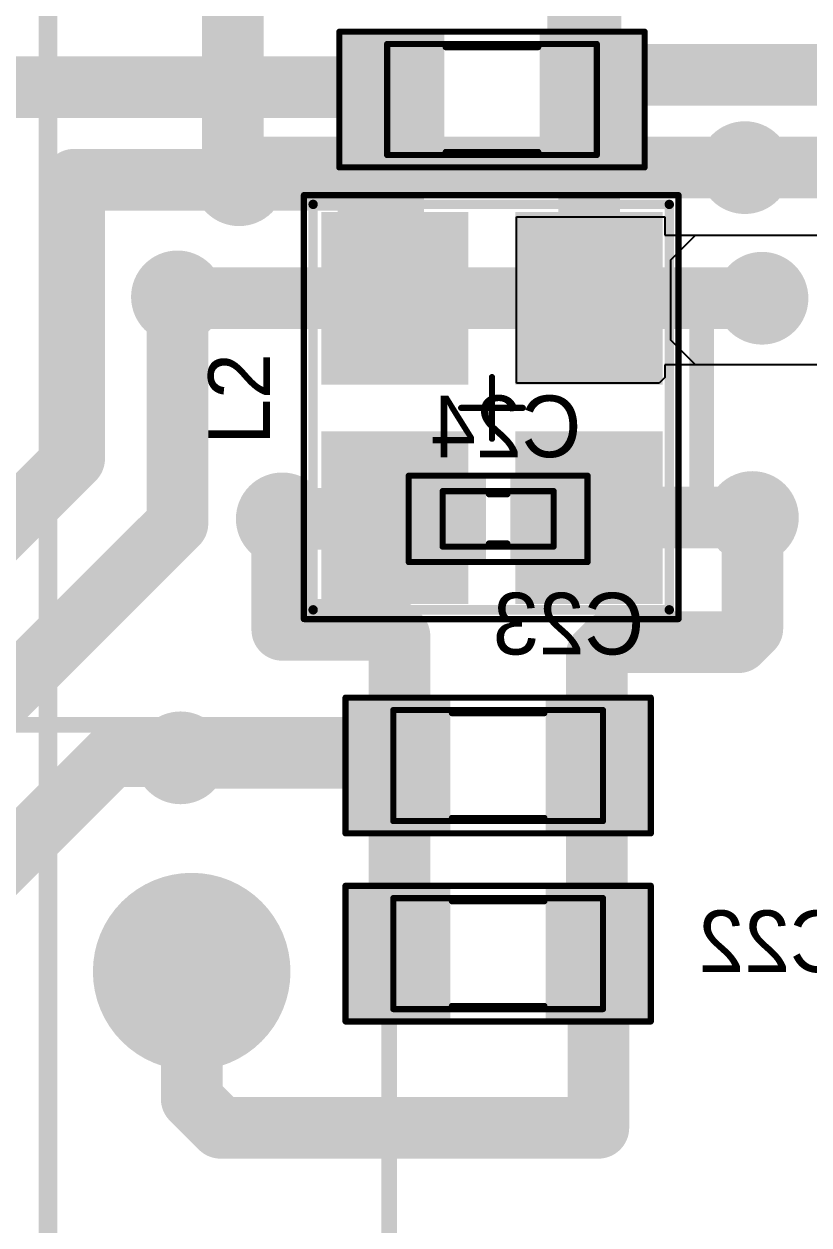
# Model space of a CAD drawing. Header units: millimetres. Extents: x 29 to 180, y 30 to 200.
# Drawn here: x 91.11 to 103.84, y 89.25 to 108.72 of the extents above; entities that cross this region are included whole.
import ezdxf

# ---------------------------------------------------------------- set-up
doc = ezdxf.new("R2010")
doc.units = ezdxf.units.MM
for name, color, linetype in [('BottomLayer', 5, 'Continuous'), ('BottomOverlay', 54, 'Continuous'), ('BottomPaste', 16, 'Continuous'), ('BottomSolder', 6, 'Continuous'), ('Mechanical13', 56, 'Continuous'), ('Mechanical15', 56, 'Continuous'), ('MultiLayer', 9, 'Continuous'), ('PadHoleLayer', 156, 'Continuous'), ('TopLayer', 1, 'Continuous'), ('TopOverlay', 2, 'Continuous'), ('TopPaste', 8, 'Continuous'), ('TopSolder', 216, 'Continuous'), ('ViaHoleLayer', 16, 'Continuous')]:
    doc.layers.add(name, color=color, linetype=linetype)

# ---------------------------------------------------------------- blocks, each defined once
blk = doc.blocks.new('IRM_20_12_147')
at = {"layer": 'BottomLayer', "const_width": 1.5}
blk.add_lwpolyline([(44.25, 0, 1), (45.75, 0, 1)], format="xyb", close=True, dxfattribs=at)
at = {"layer": 'BottomSolder', "const_width": 1.602}
blk.add_lwpolyline([(44.199, 0, 1), (45.801, 0, 1)], format="xyb", close=True, dxfattribs=at)
at = {"layer": 'MultiLayer', "const_width": 1.5}
blk.add_lwpolyline([(44.25, 0, 1), (45.75, 0, 1)], format="xyb", close=True, dxfattribs=at)
at = {"layer": 'PadHoleLayer', "const_width": 0.75}
blk.add_lwpolyline([(44.625, 0, 1), (45.375, 0, 1)], format="xyb", close=True, dxfattribs=at)
at = {"layer": 'TopLayer', "const_width": 1.5}
blk.add_lwpolyline([(44.25, 0, 1), (45.75, 0, 1)], format="xyb", close=True, dxfattribs=at)
at = {"layer": 'TopOverlay', "const_width": 0.254}
for points in [[(49, 24), (49, -3.2)], [(-3.4, -3.2), (49, -3.2)]]:
    blk.add_lwpolyline(points, dxfattribs=at)
at = {"layer": 'TopOverlay', "const_width": 0.127}
blk.add_lwpolyline([(48.937, -3.2, 1), (49.064, -3.2, 1)], format="xyb", close=True, dxfattribs=at)
blk.add_lwpolyline([(48.937, -3.2, 1), (49.064, -3.2, 1)], format="xyb", close=True, dxfattribs=at)
at = {"layer": 'TopSolder', "const_width": 1.602}
blk.add_lwpolyline([(44.199, 0, 1), (45.801, 0, 1)], format="xyb", close=True, dxfattribs=at)
blk = doc.blocks.new('SMD_C_1206_B_224')
at = {"layer": 'BottomLayer'}
for points in [[(-2.325, 0.95), (-2.325, -0.95), (-0.875, 0.95), (-0.875, -0.95)], [(0.875, 0.95), (0.875, -0.95), (2.325, 0.95), (2.325, -0.95)]]:
    blk.add_solid(points, dxfattribs=at)
at = {"layer": 'BottomOverlay', "const_width": 0.1}
for points in [[(-2.475, 1.1), (-2.475, -1.1)], [(2.475, 1.1), (-2.475, 1.1)], [(2.475, 1.1), (2.475, -1.1)], [(0.75, 0.85), (-0.75, 0.85)], [(0.75, -0.85), (-0.75, -0.85)], [(2.475, -1.1), (-2.475, -1.1)]]:
    blk.add_lwpolyline(points, dxfattribs=at)
at = {"layer": 'BottomOverlay', "const_width": 0.05}
for points in [[(-2.5, 1.1, 1), (-2.45, 1.1, 1)], [(-2.5, 1.1, 1), (-2.45, 1.1, 1)], [(2.45, 1.1, 1), (2.5, 1.1, 1)], [(2.45, 1.1, 1), (2.5, 1.1, 1)], [(-0.775, 0.85, 1), (-0.725, 0.85, 1)], [(0.725, 0.85, 1), (0.775, 0.85, 1)], [(-0.775, -0.85, 1), (-0.725, -0.85, 1)], [(0.725, -0.85, 1), (0.775, -0.85, 1)], [(-2.5, -1.1, 1), (-2.45, -1.1, 1)], [(-2.5, -1.1, 1), (-2.45, -1.1, 1)], [(2.45, -1.1, 1), (2.5, -1.1, 1)], [(2.45, -1.1, 1), (2.5, -1.1, 1)]]:
    blk.add_lwpolyline(points, format="xyb", close=True, dxfattribs=at)
at = {"layer": 'BottomPaste'}
for points in [[(-2.325, 0.95), (-2.325, -0.95), (-0.875, 0.95), (-0.875, -0.95)], [(0.875, 0.95), (0.875, -0.95), (2.325, 0.95), (2.325, -0.95)]]:
    blk.add_solid(points, dxfattribs=at)
at = {"layer": 'BottomSolder'}
for points in [[(-2.427, 1.052), (-2.427, -1.052), (-0.773, 1.052), (-0.773, -1.052)], [(0.773, 1.052), (0.773, -1.052), (2.427, 1.052), (2.427, -1.052)]]:
    blk.add_solid(points, dxfattribs=at)
at = {"layer": 'Mechanical13', "const_width": 0.1}
for points in [[(-1.7, 0.9), (-1.7, -0.9)], [(1.7, 0.9), (-1.7, 0.9)], [(1.7, 0.9), (1.7, -0.9)], [(1.7, -0.9), (-1.7, -0.9)]]:
    blk.add_lwpolyline(points, dxfattribs=at)
at = {"layer": 'Mechanical13', "const_width": 0.05}
for points in [[(-1.725, 0.9, 1), (-1.675, 0.9, 1)], [(-1.725, 0.9, 1), (-1.675, 0.9, 1)], [(1.675, 0.9, 1), (1.725, 0.9, 1)], [(1.675, 0.9, 1), (1.725, 0.9, 1)], [(-1.725, -0.9, 1), (-1.675, -0.9, 1)], [(-1.725, -0.9, 1), (-1.675, -0.9, 1)], [(1.675, -0.9, 1), (1.725, -0.9, 1)], [(1.675, -0.9, 1), (1.725, -0.9, 1)]]:
    blk.add_lwpolyline(points, format="xyb", close=True, dxfattribs=at)
at = {"layer": 'Mechanical15', "const_width": 0.05}
for points in [[(-2.5, 1.1), (-2.5, -1.1)], [(2.475, 1.1), (-2.5, 1.1)], [(2.475, 1.1), (2.475, -1.1)], [(2.475, -1.1), (-2.5, -1.1)]]:
    blk.add_lwpolyline(points, dxfattribs=at)
at = {"layer": 'Mechanical15', "const_width": 0.025}
for points in [[(-2.512, 1.1, 1), (-2.488, 1.1, 1)], [(-2.512, 1.1, 1), (-2.488, 1.1, 1)], [(2.462, 1.1, 1), (2.487, 1.1, 1)], [(2.462, 1.1, 1), (2.487, 1.1, 1)], [(-2.512, -1.1, 1), (-2.488, -1.1, 1)], [(-2.512, -1.1, 1), (-2.488, -1.1, 1)], [(2.462, -1.1, 1), (2.487, -1.1, 1)], [(2.462, -1.1, 1), (2.487, -1.1, 1)]]:
    blk.add_lwpolyline(points, format="xyb", close=True, dxfattribs=at)
blk = doc.blocks.new('SMD_C_1206_B_225')
at = {"layer": 'BottomLayer'}
for points in [[(-2.325, 0.95), (-2.325, -0.95), (-0.875, 0.95), (-0.875, -0.95)], [(0.875, 0.95), (0.875, -0.95), (2.325, 0.95), (2.325, -0.95)]]:
    blk.add_solid(points, dxfattribs=at)
at = {"layer": 'BottomOverlay', "const_width": 0.1}
for points in [[(-2.475, 1.1), (-2.475, -1.1)], [(2.475, 1.1), (-2.475, 1.1)], [(2.475, 1.1), (2.475, -1.1)], [(0.75, 0.85), (-0.75, 0.85)], [(0.75, -0.85), (-0.75, -0.85)], [(2.475, -1.1), (-2.475, -1.1)]]:
    blk.add_lwpolyline(points, dxfattribs=at)
at = {"layer": 'BottomOverlay', "const_width": 0.05}
for points in [[(-2.5, 1.1, 1), (-2.45, 1.1, 1)], [(-2.5, 1.1, 1), (-2.45, 1.1, 1)], [(2.45, 1.1, 1), (2.5, 1.1, 1)], [(2.45, 1.1, 1), (2.5, 1.1, 1)], [(-0.775, 0.85, 1), (-0.725, 0.85, 1)], [(0.725, 0.85, 1), (0.775, 0.85, 1)], [(-0.775, -0.85, 1), (-0.725, -0.85, 1)], [(0.725, -0.85, 1), (0.775, -0.85, 1)], [(-2.5, -1.1, 1), (-2.45, -1.1, 1)], [(-2.5, -1.1, 1), (-2.45, -1.1, 1)], [(2.45, -1.1, 1), (2.5, -1.1, 1)], [(2.45, -1.1, 1), (2.5, -1.1, 1)]]:
    blk.add_lwpolyline(points, format="xyb", close=True, dxfattribs=at)
at = {"layer": 'BottomPaste'}
for points in [[(-2.325, 0.95), (-2.325, -0.95), (-0.875, 0.95), (-0.875, -0.95)], [(0.875, 0.95), (0.875, -0.95), (2.325, 0.95), (2.325, -0.95)]]:
    blk.add_solid(points, dxfattribs=at)
at = {"layer": 'BottomSolder'}
for points in [[(-2.427, 1.052), (-2.427, -1.052), (-0.773, 1.052), (-0.773, -1.052)], [(0.773, 1.052), (0.773, -1.052), (2.427, 1.052), (2.427, -1.052)]]:
    blk.add_solid(points, dxfattribs=at)
at = {"layer": 'Mechanical13', "const_width": 0.1}
for points in [[(-1.7, 0.9), (-1.7, -0.9)], [(1.7, 0.9), (-1.7, 0.9)], [(1.7, 0.9), (1.7, -0.9)], [(1.7, -0.9), (-1.7, -0.9)]]:
    blk.add_lwpolyline(points, dxfattribs=at)
at = {"layer": 'Mechanical13', "const_width": 0.05}
for points in [[(-1.725, 0.9, 1), (-1.675, 0.9, 1)], [(-1.725, 0.9, 1), (-1.675, 0.9, 1)], [(1.675, 0.9, 1), (1.725, 0.9, 1)], [(1.675, 0.9, 1), (1.725, 0.9, 1)], [(-1.725, -0.9, 1), (-1.675, -0.9, 1)], [(-1.725, -0.9, 1), (-1.675, -0.9, 1)], [(1.675, -0.9, 1), (1.725, -0.9, 1)], [(1.675, -0.9, 1), (1.725, -0.9, 1)]]:
    blk.add_lwpolyline(points, format="xyb", close=True, dxfattribs=at)
at = {"layer": 'Mechanical15', "const_width": 0.05}
for points in [[(-2.5, 1.1), (-2.5, -1.1)], [(2.475, 1.1), (-2.5, 1.1)], [(2.475, 1.1), (2.475, -1.1)], [(2.475, -1.1), (-2.5, -1.1)]]:
    blk.add_lwpolyline(points, dxfattribs=at)
at = {"layer": 'Mechanical15', "const_width": 0.025}
for points in [[(-2.512, 1.1, 1), (-2.488, 1.1, 1)], [(-2.512, 1.1, 1), (-2.488, 1.1, 1)], [(2.462, 1.1, 1), (2.487, 1.1, 1)], [(2.462, 1.1, 1), (2.487, 1.1, 1)], [(-2.512, -1.1, 1), (-2.488, -1.1, 1)], [(-2.512, -1.1, 1), (-2.488, -1.1, 1)], [(2.462, -1.1, 1), (2.487, -1.1, 1)], [(2.462, -1.1, 1), (2.487, -1.1, 1)]]:
    blk.add_lwpolyline(points, format="xyb", close=True, dxfattribs=at)
blk = doc.blocks.new('SMD_C_0603_B_226')
at = {"layer": 'BottomLayer'}
for points in [[(-1.3, 0.55), (-1.3, -0.55), (-0.3, 0.55), (-0.3, -0.55)], [(0.3, 0.55), (0.3, -0.55), (1.3, 0.55), (1.3, -0.55)]]:
    blk.add_solid(points, dxfattribs=at)
at = {"layer": 'BottomOverlay', "const_width": 0.1}
for points in [[(-1.45, 0.7), (-1.45, -0.7)], [(1.45, 0.7), (-1.45, 0.7)], [(1.45, 0.7), (1.45, -0.7)], [(0.15, 0.4), (-0.15, 0.4)], [(0.15, -0.4), (-0.15, -0.4)], [(1.45, -0.7), (-1.45, -0.7)]]:
    blk.add_lwpolyline(points, dxfattribs=at)
at = {"layer": 'BottomOverlay', "const_width": 0.05}
for points in [[(-1.475, 0.7, 1), (-1.425, 0.7, 1)], [(-1.475, 0.7, 1), (-1.425, 0.7, 1)], [(1.425, 0.7, 1), (1.475, 0.7, 1)], [(1.425, 0.7, 1), (1.475, 0.7, 1)], [(-0.175, 0.4, 1), (-0.125, 0.4, 1)], [(0.125, 0.4, 1), (0.175, 0.4, 1)], [(-0.175, -0.4, 1), (-0.125, -0.4, 1)], [(0.125, -0.4, 1), (0.175, -0.4, 1)], [(-1.475, -0.7, 1), (-1.425, -0.7, 1)], [(-1.475, -0.7, 1), (-1.425, -0.7, 1)], [(1.425, -0.7, 1), (1.475, -0.7, 1)], [(1.425, -0.7, 1), (1.475, -0.7, 1)]]:
    blk.add_lwpolyline(points, format="xyb", close=True, dxfattribs=at)
at = {"layer": 'BottomPaste'}
for points in [[(-1.3, 0.55), (-1.3, -0.55), (-0.3, 0.55), (-0.3, -0.55)], [(0.3, 0.55), (0.3, -0.55), (1.3, 0.55), (1.3, -0.55)]]:
    blk.add_solid(points, dxfattribs=at)
at = {"layer": 'BottomSolder'}
for points in [[(-1.402, 0.652), (-1.402, -0.652), (-0.198, 0.652), (-0.198, -0.652)], [(0.198, 0.652), (0.198, -0.652), (1.402, 0.652), (1.402, -0.652)]]:
    blk.add_solid(points, dxfattribs=at)
at = {"layer": 'Mechanical13', "const_width": 0.1}
for points in [[(-0.9, 0.45), (-0.9, -0.45)], [(0.9, 0.45), (-0.9, 0.45)], [(0.9, 0.45), (0.9, -0.45)], [(0.9, -0.45), (-0.9, -0.45)]]:
    blk.add_lwpolyline(points, dxfattribs=at)
at = {"layer": 'Mechanical13', "const_width": 0.05}
for points in [[(-0.925, 0.45, 1), (-0.875, 0.45, 1)], [(-0.925, 0.45, 1), (-0.875, 0.45, 1)], [(0.875, 0.45, 1), (0.925, 0.45, 1)], [(0.875, 0.45, 1), (0.925, 0.45, 1)], [(-0.925, -0.45, 1), (-0.875, -0.45, 1)], [(-0.925, -0.45, 1), (-0.875, -0.45, 1)], [(0.875, -0.45, 1), (0.925, -0.45, 1)], [(0.875, -0.45, 1), (0.925, -0.45, 1)]]:
    blk.add_lwpolyline(points, format="xyb", close=True, dxfattribs=at)
at = {"layer": 'Mechanical15', "const_width": 0.05}
for points in [[(-1.475, 0.7), (-1.475, -0.7)], [(1.45, 0.7), (-1.475, 0.7)], [(1.45, 0.7), (1.45, -0.7)], [(1.45, -0.7), (-1.475, -0.7)]]:
    blk.add_lwpolyline(points, dxfattribs=at)
at = {"layer": 'Mechanical15', "const_width": 0.025}
for points in [[(-1.488, 0.7, 1), (-1.463, 0.7, 1)], [(-1.488, 0.7, 1), (-1.463, 0.7, 1)], [(1.438, 0.7, 1), (1.462, 0.7, 1)], [(1.438, 0.7, 1), (1.462, 0.7, 1)], [(-1.488, -0.7, 1), (-1.463, -0.7, 1)], [(-1.488, -0.7, 1), (-1.463, -0.7, 1)], [(1.438, -0.7, 1), (1.462, -0.7, 1)], [(1.438, -0.7, 1), (1.462, -0.7, 1)]]:
    blk.add_lwpolyline(points, format="xyb", close=True, dxfattribs=at)
blk = doc.blocks.new('SMD_C_1206_229')
at = {"layer": 'Mechanical13', "const_width": 0.1}
for points in [[(-1.7, 0.9), (-1.7, -0.9)], [(1.7, 0.9), (-1.7, 0.9)], [(1.7, 0.9), (1.7, -0.9)], [(1.7, -0.9), (-1.7, -0.9)]]:
    blk.add_lwpolyline(points, dxfattribs=at)
at = {"layer": 'Mechanical13', "const_width": 0.05}
for points in [[(-1.725, 0.9, 1), (-1.675, 0.9, 1)], [(-1.725, 0.9, 1), (-1.675, 0.9, 1)], [(1.675, 0.9, 1), (1.725, 0.9, 1)], [(1.675, 0.9, 1), (1.725, 0.9, 1)], [(-1.725, -0.9, 1), (-1.675, -0.9, 1)], [(-1.725, -0.9, 1), (-1.675, -0.9, 1)], [(1.675, -0.9, 1), (1.725, -0.9, 1)], [(1.675, -0.9, 1), (1.725, -0.9, 1)]]:
    blk.add_lwpolyline(points, format="xyb", close=True, dxfattribs=at)
at = {"layer": 'Mechanical15', "const_width": 0.05}
for points in [[(-2.5, 1.1), (-2.5, -1.1)], [(2.475, 1.1), (-2.5, 1.1)], [(2.475, 1.1), (2.475, -1.1)], [(2.475, -1.1), (-2.5, -1.1)]]:
    blk.add_lwpolyline(points, dxfattribs=at)
at = {"layer": 'Mechanical15', "const_width": 0.025}
for points in [[(-2.512, 1.1, 1), (-2.488, 1.1, 1)], [(-2.512, 1.1, 1), (-2.488, 1.1, 1)], [(2.462, 1.1, 1), (2.487, 1.1, 1)], [(2.462, 1.1, 1), (2.487, 1.1, 1)], [(-2.512, -1.1, 1), (-2.488, -1.1, 1)], [(-2.512, -1.1, 1), (-2.488, -1.1, 1)], [(2.462, -1.1, 1), (2.487, -1.1, 1)], [(2.462, -1.1, 1), (2.487, -1.1, 1)]]:
    blk.add_lwpolyline(points, format="xyb", close=True, dxfattribs=at)
at = {"layer": 'TopLayer'}
for points in [[(-0.875, -0.95), (-0.875, 0.95), (-2.325, -0.95), (-2.325, 0.95)], [(2.325, -0.95), (2.325, 0.95), (0.875, -0.95), (0.875, 0.95)]]:
    blk.add_solid(points, dxfattribs=at)
at = {"layer": 'TopOverlay', "const_width": 0.1}
for points in [[(-2.475, 1.1), (-2.475, -1.1)], [(2.475, 1.1), (-2.475, 1.1)], [(2.475, 1.1), (2.475, -1.1)], [(0.75, 0.85), (-0.75, 0.85)], [(0.75, -0.85), (-0.75, -0.85)], [(2.475, -1.1), (-2.475, -1.1)]]:
    blk.add_lwpolyline(points, dxfattribs=at)
at = {"layer": 'TopOverlay', "const_width": 0.05}
for points in [[(-2.5, 1.1, 1), (-2.45, 1.1, 1)], [(-2.5, 1.1, 1), (-2.45, 1.1, 1)], [(2.45, 1.1, 1), (2.5, 1.1, 1)], [(2.45, 1.1, 1), (2.5, 1.1, 1)], [(-0.775, 0.85, 1), (-0.725, 0.85, 1)], [(0.725, 0.85, 1), (0.775, 0.85, 1)], [(-0.775, -0.85, 1), (-0.725, -0.85, 1)], [(0.725, -0.85, 1), (0.775, -0.85, 1)], [(-2.5, -1.1, 1), (-2.45, -1.1, 1)], [(-2.5, -1.1, 1), (-2.45, -1.1, 1)], [(2.45, -1.1, 1), (2.5, -1.1, 1)], [(2.45, -1.1, 1), (2.5, -1.1, 1)]]:
    blk.add_lwpolyline(points, format="xyb", close=True, dxfattribs=at)
at = {"layer": 'TopPaste'}
for points in [[(-0.875, -0.95), (-0.875, 0.95), (-2.325, -0.95), (-2.325, 0.95)], [(2.325, -0.95), (2.325, 0.95), (0.875, -0.95), (0.875, 0.95)]]:
    blk.add_solid(points, dxfattribs=at)
at = {"layer": 'TopSolder'}
for points in [[(-0.773, -1.052), (-0.773, 1.052), (-2.427, -1.052), (-2.427, 1.052)], [(2.427, -1.052), (2.427, 1.052), (0.773, -1.052), (0.773, 1.052)]]:
    blk.add_solid(points, dxfattribs=at)
blk = doc.blocks.new('DLW5BS_AH__407')
at = {"layer": 'Mechanical15', "const_width": 0.1}
for points in [[(-3.425, 3.05), (3.45, 3.05)], [(-3.425, 3.05), (-3.425, -3.025)], [(3.45, 3.05), (3.45, -3.025)], [(0, 0.5), (0, -0.5)], [(-0.5, 0), (0.5, 0)], [(-3.425, -3.025), (3.45, -3.025)]]:
    blk.add_lwpolyline(points, dxfattribs=at)
at = {"layer": 'Mechanical15', "const_width": 0.05}
for points in [[(-3.45, 3.05, 1), (-3.4, 3.05, 1)], [(-3.45, 3.05, 1), (-3.4, 3.05, 1)], [(3.425, 3.05, 1), (3.475, 3.05, 1)], [(3.425, 3.05, 1), (3.475, 3.05, 1)], [(-0.025, 0.5, 1), (0.025, 0.5, 1)], [(-0.525, 0, 1), (-0.475, 0, 1)], [(0.475, 0, 1), (0.525, 0, 1)], [(-0.025, -0.5, 1), (0.025, -0.5, 1)], [(-3.45, -3.025, 1), (-3.4, -3.025, 1)], [(-3.45, -3.025, 1), (-3.4, -3.025, 1)], [(3.425, -3.025, 1), (3.475, -3.025, 1)], [(3.425, -3.025, 1), (3.475, -3.025, 1)]]:
    blk.add_lwpolyline(points, format="xyb", close=True, dxfattribs=at)
at = {"layer": 'TopLayer'}
for points in [[(-3.076, 0.483), (-0.48, 0.483), (-3.076, 2.667), (-0.48, 2.667)], [(0.48, 0.483), (3.076, 0.483), (0.48, 2.667), (3.076, 2.667)], [(-3.076, -2.667), (-0.48, -2.667), (-3.076, -0.483), (-0.48, -0.483)], [(0.48, -2.667), (3.076, -2.667), (0.48, -0.483), (3.076, -0.483)]]:
    blk.add_solid(points, dxfattribs=at)
at = {"layer": 'TopOverlay'}
for points, const_width in [([(-3.275, 2.9), (-3.275, -2.875)], 0.152), ([(-3.275, 2.9), (3.3, 2.9)], 0.152), ([(3.3, 2.9), (3.3, -2.875)], 0.152), ([(-3.275, -2.875), (3.3, -2.875)], 0.152), ([(-2, -3.4), (2, -3.4)], 0.4)]:
    blk.add_lwpolyline(points, dxfattribs=dict(at, const_width=const_width))
for points, const_width in [([(-3.313, 2.9, 1), (-3.237, 2.9, 1)], 0.0762), ([(-3.313, 2.9, 1), (-3.237, 2.9, 1)], 0.0762), ([(3.262, 2.9, 1), (3.338, 2.9, 1)], 0.0762), ([(3.262, 2.9, 1), (3.338, 2.9, 1)], 0.0762), ([(-3.313, -2.875, 1), (-3.237, -2.875, 1)], 0.0762), ([(-3.313, -2.875, 1), (-3.237, -2.875, 1)], 0.0762), ([(3.262, -2.875, 1), (3.338, -2.875, 1)], 0.0762), ([(3.262, -2.875, 1), (3.338, -2.875, 1)], 0.0762), ([(-2.1, -3.4, 1), (-1.9, -3.4, 1)], 0.2), ([(1.9, -3.4, 1), (2.1, -3.4, 1)], 0.2)]:
    blk.add_lwpolyline(points, format="xyb", close=True, dxfattribs=dict(at, const_width=const_width))
at = {"layer": 'TopPaste'}
for points in [[(-3.076, 0.483), (-0.48, 0.483), (-3.076, 2.667), (-0.48, 2.667)], [(0.48, 0.483), (3.076, 0.483), (0.48, 2.667), (3.076, 2.667)], [(-3.076, -2.667), (-0.48, -2.667), (-3.076, -0.483), (-0.48, -0.483)], [(0.48, -2.667), (3.076, -2.667), (0.48, -0.483), (3.076, -0.483)]]:
    blk.add_solid(points, dxfattribs=at)
at = {"layer": 'TopSolder'}
for points in [[(-3.178, 0.381), (-0.378, 0.381), (-3.178, 2.769), (-0.378, 2.769)], [(0.378, 0.381), (3.178, 0.381), (0.378, 2.769), (3.178, 2.769)], [(-3.178, -2.769), (-0.378, -2.769), (-3.178, -0.381), (-0.378, -0.381)], [(0.378, -2.769), (3.178, -2.769), (0.378, -0.381), (3.178, -0.381)]]:
    blk.add_solid(points, dxfattribs=at)

msp = doc.modelspace()

# ---------------------------------------------------------------- linework, layer by layer
at = {"layer": 'BottomLayer'}
for p, q in [((101.6, 104.9), (102, 105.3)), ((102, 105.3), (104.1, 105.3)), ((101.6, 103.6), (101.6, 104.9)), ((102, 103.2), (101.6, 103.6)), ((104.1, 103.2), (102, 103.2))]:
    msp.add_line(p, q, dxfattribs=at)
for points, const_width in [([(91.5, 80), (91.5, 117.8)], 0.3), ([(94.5, 106.3), (94.5, 110.8)], 1), ([(94.5, 106.3), (94.6, 106.2)], 1), ([(94.7, 106.4), (97.2, 106.4)], 1), ([(97.2, 106.4), (97.204, 106.396)], 1), ([(97.204, 106.396), (102.8, 106.396)], 1), ([(93.6, 104.3), (93.622, 104.278)], 1), ([(93.622, 104.278), (103.078, 104.278)], 1), ([(95.3, 98.9), (95.3, 100.7)], 1), ([(95.3, 100.7), (97.9, 100.7)], 1), ([(97.9, 100.7), (98, 100.6)], 1), ([(99.878, 100.722), (102.922, 100.722)], 1), ([(102.922, 98.922), (102.922, 100.722)], 1), ([(95.3, 98.9), (97.1, 98.9)], 1), ([(97.1, 98.9), (97.2, 98.8)], 1), ([(102.7, 98.7), (102.922, 98.922)], 1), ([(97.2, 96.7), (97.2, 98.8)], 1), ([(100.4, 98.5), (100.6, 98.7)], 1), ([(100.6, 98.7), (102.7, 98.7)], 1), ([(100.4, 96.7), (100.4, 98.5)], 1), ([(93.65, 96.825), (97.075, 96.825)], 1), ([(97.075, 96.825), (97.2, 96.7)], 1), ([(97.2, 93.65), (97.2, 96.7)], 1), ([(100.4, 93.65), (100.4, 96.7)], 1), ([(100.4, 93.65), (100.425, 93.625)], 1), ([(100.425, 90.825), (100.425, 93.625)], 1), ([(93.831, 91.294), (93.831, 93.358)], 1), ([(93.831, 91.294), (94.3, 90.825)], 1), ([(94.3, 90.825), (100.425, 90.825)], 1)]:
    msp.add_lwpolyline(points, dxfattribs=dict(at, const_width=const_width))
for points, const_width in [([(102.475, 106.396, 1), (103.125, 106.396, 1)], 0.65), ([(94.275, 106.2, 1), (94.925, 106.2, 1)], 0.65), ([(94.25, 106.3, 1), (94.75, 106.3, 1)], 0.5), ([(94.25, 106.3, 1), (94.75, 106.3, 1)], 0.5), ([(94.45, 106.4, 1), (94.95, 106.4, 1)], 0.5), ([(96.95, 106.4, 1), (97.45, 106.4, 1)], 0.5), ([(96.95, 106.4, 1), (97.45, 106.4, 1)], 0.5), ([(96.954, 106.396, 1), (97.454, 106.396, 1)], 0.5), ([(96.954, 106.396, 1), (97.454, 106.396, 1)], 0.5), ([(102.55, 106.396, 1), (103.05, 106.396, 1)], 0.5), ([(94.35, 106.2, 1), (94.85, 106.2, 1)], 0.5), ([(93.275, 104.3, 1), (93.925, 104.3, 1)], 0.65), ([(93.35, 104.3, 1), (93.85, 104.3, 1)], 0.5), ([(102.753, 104.278, 1), (103.403, 104.278, 1)], 0.65), ([(93.372, 104.278, 1), (93.872, 104.278, 1)], 0.5), ([(93.372, 104.278, 1), (93.872, 104.278, 1)], 0.5), ([(102.828, 104.278, 1), (103.328, 104.278, 1)], 0.5), ([(94.975, 100.7, 1), (95.625, 100.7, 1)], 0.65), ([(102.597, 100.722, 1), (103.247, 100.722, 1)], 0.65), ([(95.05, 100.7, 1), (95.55, 100.7, 1)], 0.5), ([(95.05, 100.7, 1), (95.55, 100.7, 1)], 0.5), ([(97.65, 100.7, 1), (98.15, 100.7, 1)], 0.5), ([(97.65, 100.7, 1), (98.15, 100.7, 1)], 0.5), ([(97.75, 100.6, 1), (98.25, 100.6, 1)], 0.5), ([(99.628, 100.722, 1), (100.128, 100.722, 1)], 0.5), ([(102.672, 100.722, 1), (103.172, 100.722, 1)], 0.5), ([(102.672, 100.722, 1), (103.172, 100.722, 1)], 0.5), ([(95.05, 98.9, 1), (95.55, 98.9, 1)], 0.5), ([(95.05, 98.9, 1), (95.55, 98.9, 1)], 0.5), ([(96.85, 98.9, 1), (97.35, 98.9, 1)], 0.5), ([(96.85, 98.9, 1), (97.35, 98.9, 1)], 0.5), ([(102.672, 98.922, 1), (103.172, 98.922, 1)], 0.5), ([(102.672, 98.922, 1), (103.172, 98.922, 1)], 0.5), ([(96.95, 98.8, 1), (97.45, 98.8, 1)], 0.5), ([(96.95, 98.8, 1), (97.45, 98.8, 1)], 0.5), ([(100.35, 98.7, 1), (100.85, 98.7, 1)], 0.5), ([(100.35, 98.7, 1), (100.85, 98.7, 1)], 0.5), ([(102.45, 98.7, 1), (102.95, 98.7, 1)], 0.5), ([(102.45, 98.7, 1), (102.95, 98.7, 1)], 0.5), ([(100.15, 98.5, 1), (100.65, 98.5, 1)], 0.5), ([(100.15, 98.5, 1), (100.65, 98.5, 1)], 0.5), ([(93.325, 96.825, 1), (93.975, 96.825, 1)], 0.65), ([(93.4, 96.825, 1), (93.9, 96.825, 1)], 0.5), ([(96.825, 96.825, 1), (97.325, 96.825, 1)], 0.5), ([(96.825, 96.825, 1), (97.325, 96.825, 1)], 0.5), ([(96.95, 96.7, 1), (97.45, 96.7, 1)], 0.5), ([(96.95, 96.7, 1), (97.45, 96.7, 1)], 0.5), ([(96.95, 96.7, 1), (97.45, 96.7, 1)], 0.5), ([(100.15, 96.7, 1), (100.65, 96.7, 1)], 0.5), ([(100.15, 96.7, 1), (100.65, 96.7, 1)], 0.5), ([(96.95, 93.65, 1), (97.45, 93.65, 1)], 0.5), ([(100.15, 93.65, 1), (100.65, 93.65, 1)], 0.5), ([(100.15, 93.65, 1), (100.65, 93.65, 1)], 0.5), ([(100.175, 93.625, 1), (100.675, 93.625, 1)], 0.5), ([(100.175, 93.625, 1), (100.675, 93.625, 1)], 0.5), ([(93.581, 93.358, 1), (94.081, 93.358, 1)], 0.5), ([(93.581, 91.294, 1), (94.081, 91.294, 1)], 0.5), ([(93.581, 91.294, 1), (94.081, 91.294, 1)], 0.5), ([(94.05, 90.825, 1), (94.55, 90.825, 1)], 0.5), ([(94.05, 90.825, 1), (94.55, 90.825, 1)], 0.5), ([(100.175, 90.825, 1), (100.675, 90.825, 1)], 0.5), ([(100.175, 90.825, 1), (100.675, 90.825, 1)], 0.5)]:
    msp.add_lwpolyline(points, format="xyb", close=True, dxfattribs=dict(at, const_width=const_width))
at = {"layer": 'BottomSolder', "const_width": 0.752}
for points in [[(102.424, 106.396, 1), (103.176, 106.396, 1)], [(94.224, 106.2, 1), (94.976, 106.2, 1)], [(93.224, 104.3, 1), (93.976, 104.3, 1)], [(102.702, 104.278, 1), (103.454, 104.278, 1)], [(102.546, 100.722, 1), (103.298, 100.722, 1)], [(94.924, 100.7, 1), (95.676, 100.7, 1)], [(93.274, 96.825, 1), (94.026, 96.825, 1)]]:
    msp.add_lwpolyline(points, format="xyb", close=True, dxfattribs=at)
at = {"layer": 'MultiLayer', "const_width": 0.65}
for points in [[(102.475, 106.396, 1), (103.125, 106.396, 1)], [(94.275, 106.2, 1), (94.925, 106.2, 1)], [(93.275, 104.3, 1), (93.925, 104.3, 1)], [(102.753, 104.278, 1), (103.403, 104.278, 1)], [(94.975, 100.7, 1), (95.625, 100.7, 1)], [(102.597, 100.722, 1), (103.247, 100.722, 1)], [(93.325, 96.825, 1), (93.975, 96.825, 1)]]:
    msp.add_lwpolyline(points, format="xyb", close=True, dxfattribs=at)
at = {"layer": 'TopLayer'}
for p, q in [((99.1, 102.9), (99.1, 105.6)), ((99.1, 105.6), (101.5, 105.6)), ((101.5, 105.6), (101.5, 105.3)), ((101.5, 105.3), (108.8, 105.3)), ((104.1, 103.2), (101.5, 103.2)), ((101.5, 103.2), (101.5, 102.99)), ((101.41, 102.9), (99.1, 102.9)), ((101.5, 102.99), (101.41, 102.9))]:
    msp.add_line(p, q, dxfattribs=at)
at = {"layer": 'TopLayer', "const_width": 1}
for points in [[(100.3, 107.5), (100.3, 110.4)], [(100.1, 107.65), (100.1, 109.3)], [(100.3, 107.5), (100.604, 107.804)], [(100.604, 107.804), (100.608, 107.8)], [(100.608, 107.8), (100.708, 107.9)], [(100.708, 107.9), (130, 107.9)], [(90.2, 107.7), (97.1, 107.7)], [(97.1, 107.5), (97.1, 107.7)], [(100.1, 107.65), (100.275, 107.475)], [(97.1, 104.6), (97.1, 107.5)], [(100.275, 107.475), (100.3, 107.5)], [(100.275, 104.278), (100.275, 107.475)], [(102.8, 106.396), (130.9, 106.396)], [(91.925, 101.675), (91.925, 106.2)], [(91.925, 106.2), (94.6, 106.2)], [(94.6, 106.2), (96.7, 106.2)], [(96.7, 105), (96.7, 106.2)], [(96.7, 105), (97.1, 104.6)], [(97.1, 104.303), (97.1, 104.6)], [(93.6, 100.625), (93.6, 104.3)], [(97.1, 104.303), (97.125, 104.278)], [(100.275, 104.278), (103.078, 104.278)], [(88.975, 98.725), (91.925, 101.675)], [(90.2, 97.225), (93.6, 100.625)], [(95.3, 100.7), (96.903, 100.7)], [(96.903, 100.7), (97.003, 100.6)], [(97.003, 100.6), (97.125, 100.722)], [(100.275, 100.722), (102.922, 100.722)], [(88.975, 93.3), (92.525, 96.85)], [(92.525, 96.85), (93.675, 96.85)], [(93.65, 96.825), (93.675, 96.85)]]:
    msp.add_lwpolyline(points, dxfattribs=at)
at = {"layer": 'TopLayer'}
for points, const_width in [([(100.354, 107.804, 1), (100.854, 107.804, 1)], 0.5), ([(100.354, 107.804, 1), (100.854, 107.804, 1)], 0.5), ([(100.358, 107.8, 1), (100.858, 107.8, 1)], 0.5), ([(100.358, 107.8, 1), (100.858, 107.8, 1)], 0.5), ([(100.458, 107.9, 1), (100.958, 107.9, 1)], 0.5), ([(100.458, 107.9, 1), (100.958, 107.9, 1)], 0.5), ([(96.85, 107.7, 1), (97.35, 107.7, 1)], 0.5), ([(96.85, 107.7, 1), (97.35, 107.7, 1)], 0.5), ([(99.85, 107.65, 1), (100.35, 107.65, 1)], 0.5), ([(99.85, 107.65, 1), (100.35, 107.65, 1)], 0.5), ([(96.85, 107.5, 1), (97.35, 107.5, 1)], 0.5), ([(96.85, 107.5, 1), (97.35, 107.5, 1)], 0.5), ([(100.025, 107.475, 1), (100.525, 107.475, 1)], 0.5), ([(100.025, 107.475, 1), (100.525, 107.475, 1)], 0.5), ([(100.025, 107.475, 1), (100.525, 107.475, 1)], 0.5), ([(100.05, 107.5, 1), (100.55, 107.5, 1)], 0.5), ([(100.05, 107.5, 1), (100.55, 107.5, 1)], 0.5), ([(100.05, 107.5, 1), (100.55, 107.5, 1)], 0.5), ([(102.475, 106.396, 1), (103.125, 106.396, 1)], 0.65), ([(94.275, 106.2, 1), (94.925, 106.2, 1)], 0.65), ([(102.55, 106.396, 1), (103.05, 106.396, 1)], 0.5), ([(91.675, 106.2, 1), (92.175, 106.2, 1)], 0.5), ([(91.675, 106.2, 1), (92.175, 106.2, 1)], 0.5), ([(94.35, 106.2, 1), (94.85, 106.2, 1)], 0.5), ([(94.35, 106.2, 1), (94.85, 106.2, 1)], 0.5), ([(96.45, 106.2, 1), (96.95, 106.2, 1)], 0.5), ([(96.45, 106.2, 1), (96.95, 106.2, 1)], 0.5), ([(96.45, 105, 1), (96.95, 105, 1)], 0.5), ([(96.45, 105, 1), (96.95, 105, 1)], 0.5), ([(96.85, 104.6, 1), (97.35, 104.6, 1)], 0.5), ([(96.85, 104.6, 1), (97.35, 104.6, 1)], 0.5), ([(96.85, 104.6, 1), (97.35, 104.6, 1)], 0.5), ([(93.275, 104.3, 1), (93.925, 104.3, 1)], 0.65), ([(93.35, 104.3, 1), (93.85, 104.3, 1)], 0.5), ([(96.85, 104.303, 1), (97.35, 104.303, 1)], 0.5), ([(96.85, 104.303, 1), (97.35, 104.303, 1)], 0.5), ([(102.753, 104.278, 1), (103.403, 104.278, 1)], 0.65), ([(96.875, 104.278, 1), (97.375, 104.278, 1)], 0.5), ([(100.025, 104.278, 1), (100.525, 104.278, 1)], 0.5), ([(100.025, 104.278, 1), (100.525, 104.278, 1)], 0.5), ([(102.828, 104.278, 1), (103.328, 104.278, 1)], 0.5), ([(91.675, 101.675, 1), (92.175, 101.675, 1)], 0.5), ([(91.675, 101.675, 1), (92.175, 101.675, 1)], 0.5), ([(94.975, 100.7, 1), (95.625, 100.7, 1)], 0.65), ([(102.597, 100.722, 1), (103.247, 100.722, 1)], 0.65), ([(93.35, 100.625, 1), (93.85, 100.625, 1)], 0.5), ([(93.35, 100.625, 1), (93.85, 100.625, 1)], 0.5), ([(95.05, 100.7, 1), (95.55, 100.7, 1)], 0.5), ([(96.653, 100.7, 1), (97.153, 100.7, 1)], 0.5), ([(96.653, 100.7, 1), (97.153, 100.7, 1)], 0.5), ([(96.753, 100.6, 1), (97.253, 100.6, 1)], 0.5), ([(96.753, 100.6, 1), (97.253, 100.6, 1)], 0.5), ([(96.875, 100.722, 1), (97.375, 100.722, 1)], 0.5), ([(100.025, 100.722, 1), (100.525, 100.722, 1)], 0.5), ([(102.672, 100.722, 1), (103.172, 100.722, 1)], 0.5), ([(93.325, 96.825, 1), (93.975, 96.825, 1)], 0.65), ([(92.275, 96.85, 1), (92.775, 96.85, 1)], 0.5), ([(92.275, 96.85, 1), (92.775, 96.85, 1)], 0.5), ([(93.4, 96.825, 1), (93.9, 96.825, 1)], 0.5), ([(93.425, 96.85, 1), (93.925, 96.85, 1)], 0.5), ([(93.425, 96.85, 1), (93.925, 96.85, 1)], 0.5)]:
    msp.add_lwpolyline(points, format="xyb", close=True, dxfattribs=dict(at, const_width=const_width))
at = {"layer": 'TopSolder', "const_width": 0.752}
for points in [[(102.424, 106.396, 1), (103.176, 106.396, 1)], [(94.224, 106.2, 1), (94.976, 106.2, 1)], [(93.224, 104.3, 1), (93.976, 104.3, 1)], [(102.702, 104.278, 1), (103.454, 104.278, 1)], [(102.546, 100.722, 1), (103.298, 100.722, 1)], [(94.924, 100.7, 1), (95.676, 100.7, 1)], [(93.274, 96.825, 1), (94.026, 96.825, 1)]]:
    msp.add_lwpolyline(points, format="xyb", close=True, dxfattribs=at)
at = {"layer": 'ViaHoleLayer', "const_width": 0.35}
for points in [[(102.625, 106.396, 1), (102.975, 106.396, 1)], [(94.425, 106.2, 1), (94.775, 106.2, 1)], [(93.425, 104.3, 1), (93.775, 104.3, 1)], [(102.903, 104.278, 1), (103.253, 104.278, 1)], [(95.125, 100.7, 1), (95.475, 100.7, 1)], [(102.747, 100.722, 1), (103.097, 100.722, 1)], [(93.475, 96.825, 1), (93.825, 96.825, 1)]]:
    msp.add_lwpolyline(points, format="xyb", close=True, dxfattribs=at)

# ---------------------------------------------------------------- block references
for name, p, rotation in [('SMD_C_1206_229', (98.7, 107.5), 180), ('DLW5BS_AH__407', (98.7, 102.5), 90), ('SMD_C_0603_B_226', (98.8, 100.7), 180), ('SMD_C_1206_B_225', (98.8, 96.7), 180), ('IRM_20_12_147', (93.831, 48.358), 90), ('SMD_C_1206_B_224', (98.8, 93.65), 180)]:
    msp.add_blockref(name, p, dxfattribs=dict(rotation=rotation))

# ---------------------------------------------------------------- texts
at = {"layer": 'BottomOverlay', "text_generation_flag": 2}
for s, p in [('C24', (100.15, 101.7)), ('C23', (101.168, 98.501)), ('C22', (104.5, 93.35))]:
    msp.add_text(s, height=1, dxfattribs=at).set_placement(p)
at = {"layer": 'TopOverlay'}
msp.add_text('L2', height=1, rotation=90, dxfattribs=at).set_placement((95.1, 101.9))

doc.saveas('drawing.dxf')
